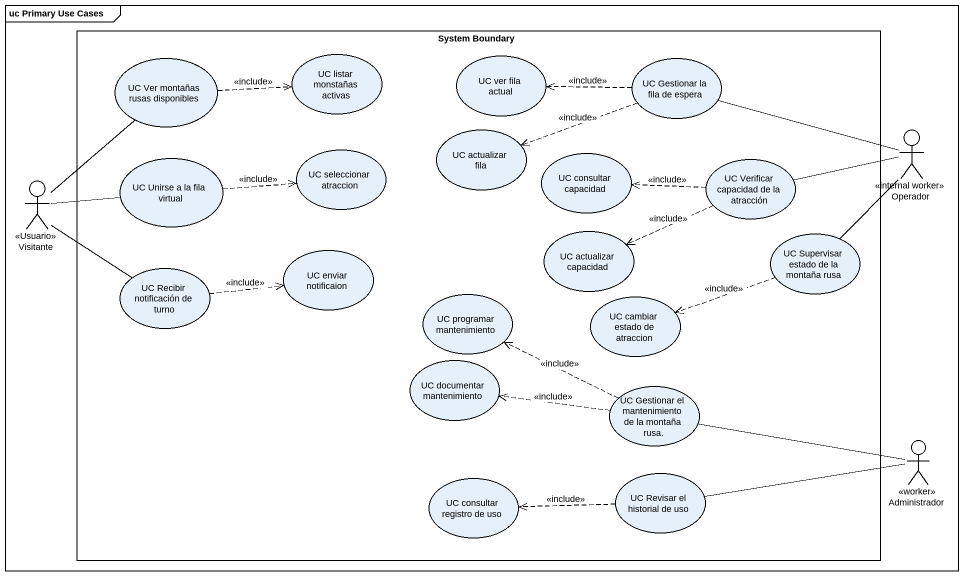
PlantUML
@startuml
mainframe uc Primary Use Cases
rectangle "System Boundary" as System_Boundary {
  usecase "UC Ver montañas rusas disponibles" as UC_Ver_montañas_rusas
  usecase "UC listar monstañas activas" as UC_listar_monstañas_activas
  usecase "UC ver fila actual" as UC_ver_fila_actual
  usecase "UC Gestionar la fila de espera" as UC_Gestionar_la_fila_de
  usecase "UC actualizar fila" as UC_actualizar_fila
  usecase "UC Unirse a la fila virtual" as UC_Unirse_a_la_fila_virtual
  usecase "UC seleccionar atraccion" as UC_seleccionar_atraccion
  usecase "UC consultar capacidad" as UC_consultar_capacidad
  usecase "UC Verificar capacidad de la atracción" as UC_Verificar_capacidad_de
  usecase "UC enviar notificaion" as UC_enviar_notificaion
  usecase "UC actualizar capacidad" as UC_actualizar_capacidad
  usecase "UC Supervisar estado de la montaña rusa" as UC_Supervisar_estado_de_la
  usecase "UC Recibir notificación de turno" as UC_Recibir_notificación_de
  usecase "UC programar mantenimiento" as UC_programar_mantenimiento
  usecase "UC cambiar estado de atraccion" as UC_cambiar_estado_de
  usecase "UC documentar mantenimiento" as UC_documentar_mantenimiento
  usecase "UC Gestionar el mantenimiento de la montaña rusa." as UC_Gestionar_el
  usecase "UC consultar registro de uso" as UC_consultar_registro_de_uso
  usecase "UC Revisar el historial de uso" as UC_Revisar_el_historial_de
}
actor Operador <<internal worker>>
actor Visitante <<Usuario>>
actor Administrador <<worker>>
UC_Ver_montañas_rusas .right.> UC_listar_monstañas_activas : <<include>>
UC_Gestionar_la_fila_de .left.> UC_ver_fila_actual : <<include>>
UC_Gestionar_la_fila_de .left.> UC_actualizar_fila : <<include>>
UC_Gestionar_la_fila_de -right- Operador
Visitante -up- UC_Ver_montañas_rusas
Visitante -right- UC_Unirse_a_la_fila_virtual
Visitante -right- UC_Recibir_notificación_de
UC_Unirse_a_la_fila_virtual .right.> UC_seleccionar_atraccion : <<include>>
UC_Verificar_capacidad_de -right- Operador
UC_Verificar_capacidad_de .left.> UC_consultar_capacidad : <<include>>
UC_Verificar_capacidad_de .left.> UC_actualizar_capacidad : <<include>>
UC_Supervisar_estado_de_la -up- Operador
UC_Supervisar_estado_de_la .left.> UC_cambiar_estado_de : <<include>>
UC_Recibir_notificación_de .right.> UC_enviar_notificaion : <<include>>
UC_Gestionar_el .left.> UC_programar_mantenimiento : <<include>>
UC_Gestionar_el .left.> UC_documentar_mantenimiento : <<include>>
UC_Gestionar_el -right- Administrador
UC_Revisar_el_historial_de -right- Administrador
UC_Revisar_el_historial_de .left.> UC_consultar_registro_de_uso : <<include>>
@enduml
